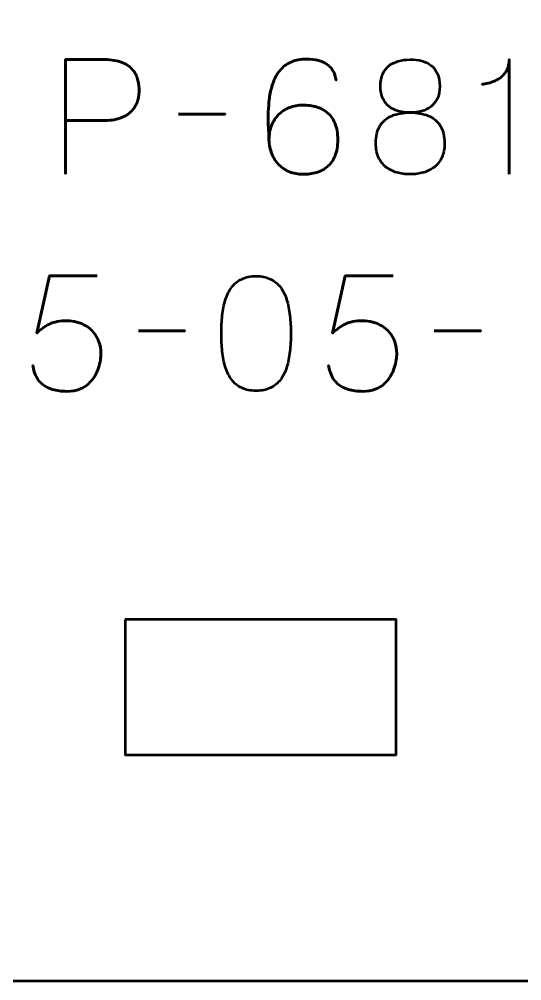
# Model space of a CAD drawing. Header units: centimetres. Extents: x -60.2 to 8, y -20.5 to 3.9.
# Drawn here: x -4.035 to -2.922, y -9.5 to -7.372 of the extents above; entities that cross this region are included whole.
import ezdxf

# ---------------------------------------------------------------- set-up
doc = ezdxf.new("R2010")
doc.units = ezdxf.units.CM
doc.header["$MEASUREMENT"] = 0
doc.layers.add('Layer 1', color=7, linetype='Continuous')

msp = doc.modelspace()

# ---------------------------------------------------------------- linework, layer by layer
at = {"layer": 'Layer 1', "color": 250, "lineweight": 53}
msp.add_ellipse((-0.5, -4.85), major_axis=(0, 3.25), ratio=1, dxfattribs=at)
at = {"layer": 'Layer 1', "lineweight": 53}
for points, knots in [([(-4.64994, -0.19994), (-4.64994, -0.19994), (3.64996, -0.19994), (3.64996, -0.19994), (3.64996, -0.19994), (3.92696, -0.19994), (4.15006, -0.42304), (4.15006, -0.70004), (4.15006, -0.70004), (4.15006, -0.70004), (4.15006, -8.99994), (4.15006, -8.99994), (4.15006, -8.99994), (4.15006, -9.27694), (3.92696, -9.50004), (3.64996, -9.50004), (3.64996, -9.50004), (3.64996, -9.50004), (-4.64994, -9.50004), (-4.64994, -9.50004), (-4.64994, -9.50004), (-4.92694, -9.50004), (-5.15004, -9.27694), (-5.15004, -8.99994), (-5.15004, -8.99994), (-5.15004, -8.99994), (-5.15004, -0.70004), (-5.15004, -0.70004), (-5.15004, -0.70004), (-5.15004, -0.42304), (-4.92694, -0.19994), (-4.64994, -0.19994)], [0, 0, 0, 0, 0.125, 0.125, 0.125, 0.125, 0.25, 0.25, 0.25, 0.25, 0.375, 0.375, 0.375, 0.375, 0.5, 0.5, 0.5, 0.5, 0.625, 0.625, 0.625, 0.625, 0.75, 0.75, 0.75, 0.75, 0.875, 0.875, 0.875, 0.875, 1, 1, 1, 1]), ([(-3.79999, -8.69994), (-3.79999, -8.69994), (-3.19999, -8.69994), (-3.19999, -8.69994), (-3.19999, -8.69994), (-3.19999, -8.69994), (-3.19999, -8.99994), (-3.19999, -8.99994), (-3.19999, -8.99994), (-3.19999, -8.99994), (-3.79999, -8.99994), (-3.79999, -8.99994), (-3.79999, -8.99994), (-3.79999, -8.99994), (-3.79999, -8.69994), (-3.79999, -8.69994)], [0, 0, 0, 0, 0.25, 0.25, 0.25, 0.25, 0.5, 0.5, 0.5, 0.5, 0.75, 0.75, 0.75, 0.75, 1, 1, 1, 1])]:
    msp.add_open_spline(points, degree=3, knots=knots, dxfattribs=at)
at = {"layer": 'Layer 1', "color": 30, "lineweight": 53}
for points, knots in [([(-3.93216, -7.71476), (-3.93216, -7.71476), (-3.93216, -7.46041), (-3.93216, -7.46041), (-3.93216, -7.46041), (-3.93216, -7.46041), (-3.85102, -7.46041), (-3.85102, -7.46041), (-3.85102, -7.46041), (-3.83479, -7.46046), (-3.82145, -7.46229), (-3.81092, -7.46581), (-3.81092, -7.46581), (-3.80045, -7.46928), (-3.79222, -7.47411), (-3.78628, -7.48022), (-3.78628, -7.48022), (-3.78035, -7.48628), (-3.77611, -7.49321), (-3.77353, -7.50103), (-3.77353, -7.50103), (-3.771, -7.50885), (-3.76953, -7.51703), (-3.76918, -7.52567), (-3.76918, -7.52567), (-3.76876, -7.53431), (-3.76976, -7.54278), (-3.77211, -7.55101), (-3.77211, -7.55101), (-3.77453, -7.55924), (-3.77858, -7.56671), (-3.7844, -7.57341), (-3.7844, -7.57341), (-3.79017, -7.58012), (-3.79799, -7.58547), (-3.8078, -7.58941), (-3.8078, -7.58941), (-3.81762, -7.5934), (-3.82979, -7.5954), (-3.84432, -7.59552), (-3.84432, -7.59552), (-3.84432, -7.59552), (-3.93216, -7.59552), (-3.93216, -7.59552), (-3.93216, -7.59552), (-3.93216, -7.59552), (-3.84432, -7.59552), (-3.84432, -7.59552), (-3.84432, -7.59552), (-3.83009, -7.5954), (-3.81804, -7.5934), (-3.80827, -7.58941), (-3.80827, -7.58941), (-3.79846, -7.58547), (-3.79064, -7.58012), (-3.78476, -7.57341), (-3.78476, -7.57341), (-3.77894, -7.56671), (-3.77476, -7.55924), (-3.77229, -7.55101), (-3.77229, -7.55101), (-3.76982, -7.54278), (-3.76876, -7.53431), (-3.76918, -7.52567), (-3.76918, -7.52567), (-3.76953, -7.51703), (-3.771, -7.50885), (-3.77364, -7.50103), (-3.77364, -7.50103), (-3.77623, -7.49321), (-3.78058, -7.48628), (-3.78652, -7.48022), (-3.78652, -7.48022), (-3.79252, -7.47411), (-3.80075, -7.46928), (-3.81121, -7.46581), (-3.81121, -7.46581), (-3.82174, -7.46229), (-3.83497, -7.46046), (-3.85102, -7.46041), (-3.85102, -7.46041), (-3.85102, -7.46041), (-3.93216, -7.46041), (-3.93216, -7.46041), (-3.93216, -7.46041), (-3.93216, -7.46041), (-3.93216, -7.71476), (-3.93216, -7.71476)], [0, 0, 0, 0, 0.0454545, 0.0454545, 0.0454545, 0.0454545, 0.0909091, 0.0909091, 0.0909091, 0.0909091, 0.1363636, 0.1363636, 0.1363636, 0.1363636, 0.1818182, 0.1818182, 0.1818182, 0.1818182, 0.2272727, 0.2272727, 0.2272727, 0.2272727, 0.2727273, 0.2727273, 0.2727273, 0.2727273, 0.3181818, 0.3181818, 0.3181818, 0.3181818, 0.3636364, 0.3636364, 0.3636364, 0.3636364, 0.4090909, 0.4090909, 0.4090909, 0.4090909, 0.4545455, 0.4545455, 0.4545455, 0.4545455, 0.5, 0.5, 0.5, 0.5, 0.5454545, 0.5454545, 0.5454545, 0.5454545, 0.5909091, 0.5909091, 0.5909091, 0.5909091, 0.6363636, 0.6363636, 0.6363636, 0.6363636, 0.6818182, 0.6818182, 0.6818182, 0.6818182, 0.7272727, 0.7272727, 0.7272727, 0.7272727, 0.7727273, 0.7727273, 0.7727273, 0.7727273, 0.8181818, 0.8181818, 0.8181818, 0.8181818, 0.8636364, 0.8636364, 0.8636364, 0.8636364, 0.9090909, 0.9090909, 0.9090909, 0.9090909, 0.9545455, 0.9545455, 0.9545455, 0.9545455, 1, 1, 1, 1]), ([(-3.48166, -7.63821), (-3.4816, -7.62668), (-3.47972, -7.61628), (-3.47596, -7.60687), (-3.47596, -7.60687), (-3.47225, -7.59752), (-3.46702, -7.58946), (-3.46026, -7.5827), (-3.46026, -7.5827), (-3.45355, -7.576), (-3.44562, -7.57083), (-3.43656, -7.56718), (-3.43656, -7.56718), (-3.42751, -7.56353), (-3.41757, -7.56171), (-3.40687, -7.56165), (-3.40687, -7.56165), (-3.39611, -7.56159), (-3.38606, -7.56295), (-3.37671, -7.56565), (-3.37671, -7.56565), (-3.36736, -7.5683), (-3.35919, -7.57265), (-3.35207, -7.57865), (-3.35207, -7.57865), (-3.34496, -7.58458), (-3.33937, -7.59246), (-3.33537, -7.60228), (-3.33537, -7.60228), (-3.33137, -7.6121), (-3.32932, -7.62404), (-3.32926, -7.63821), (-3.32926, -7.63821), (-3.32932, -7.65238), (-3.33137, -7.66431), (-3.33537, -7.67413), (-3.33537, -7.67413), (-3.33937, -7.68395), (-3.34496, -7.69183), (-3.35207, -7.69777), (-3.35207, -7.69777), (-3.35919, -7.70377), (-3.36736, -7.70812), (-3.37671, -7.71076), (-3.37671, -7.71076), (-3.38606, -7.71347), (-3.39611, -7.71482), (-3.40687, -7.71476), (-3.40687, -7.71476), (-3.41757, -7.7147), (-3.42739, -7.71288), (-3.43639, -7.70923), (-3.43639, -7.70923), (-3.44532, -7.70559), (-3.45308, -7.70041), (-3.45973, -7.69365), (-3.45973, -7.69365), (-3.46637, -7.68695), (-3.4716, -7.67889), (-3.47537, -7.66949), (-3.47537, -7.66949), (-3.47919, -7.66014), (-3.48125, -7.64973), (-3.48166, -7.63821), (-3.48166, -7.63821), (-3.48189, -7.63239), (-3.48219, -7.62545), (-3.4826, -7.61739), (-3.4826, -7.61739), (-3.48301, -7.60928), (-3.48325, -7.60046), (-3.48331, -7.59099), (-3.48331, -7.59099), (-3.48336, -7.58147), (-3.48307, -7.57165), (-3.48231, -7.56159), (-3.48231, -7.56159), (-3.4816, -7.55148), (-3.48019, -7.54155), (-3.47813, -7.53173), (-3.47813, -7.53173), (-3.47607, -7.52197), (-3.47313, -7.51273), (-3.46925, -7.50409), (-3.46925, -7.50409), (-3.46537, -7.49545), (-3.46037, -7.4878), (-3.4542, -7.48116), (-3.4542, -7.48116), (-3.44797, -7.47452), (-3.44038, -7.46928), (-3.43139, -7.46546), (-3.43139, -7.46546), (-3.42239, -7.4617), (-3.41175, -7.45976), (-3.39946, -7.4597), (-3.39946, -7.4597), (-3.38876, -7.45976), (-3.37971, -7.46082), (-3.37218, -7.46288), (-3.37218, -7.46288), (-3.36465, -7.46493), (-3.35848, -7.4677), (-3.35354, -7.47111), (-3.35354, -7.47111), (-3.34866, -7.47458), (-3.34478, -7.47834), (-3.34196, -7.48251), (-3.34196, -7.48251), (-3.33914, -7.48663), (-3.33702, -7.4908), (-3.33573, -7.49498), (-3.33573, -7.49498), (-3.33437, -7.49915), (-3.33349, -7.50303), (-3.33314, -7.50662), (-3.33314, -7.50662), (-3.33349, -7.50303), (-3.33437, -7.49915), (-3.33573, -7.49498), (-3.33573, -7.49498), (-3.33702, -7.4908), (-3.33914, -7.48663), (-3.34196, -7.48251), (-3.34196, -7.48251), (-3.34478, -7.47834), (-3.34866, -7.47458), (-3.35354, -7.47111), (-3.35354, -7.47111), (-3.35848, -7.4677), (-3.36465, -7.46493), (-3.37218, -7.46288), (-3.37218, -7.46288), (-3.37971, -7.46082), (-3.38876, -7.45976), (-3.39946, -7.4597), (-3.39946, -7.4597), (-3.41175, -7.45976), (-3.42239, -7.4617), (-3.43139, -7.46546), (-3.43139, -7.46546), (-3.44038, -7.46928), (-3.44797, -7.47452), (-3.4542, -7.48116), (-3.4542, -7.48116), (-3.46037, -7.4878), (-3.46537, -7.49545), (-3.46925, -7.50409), (-3.46925, -7.50409), (-3.47313, -7.51273), (-3.47607, -7.52197), (-3.47813, -7.53173), (-3.47813, -7.53173), (-3.48019, -7.54155), (-3.4816, -7.55148), (-3.48231, -7.56159), (-3.48231, -7.56159), (-3.48307, -7.57165), (-3.48336, -7.58147), (-3.48331, -7.59099), (-3.48331, -7.59099), (-3.48325, -7.60046), (-3.48301, -7.60928), (-3.4826, -7.61739), (-3.4826, -7.61739), (-3.48219, -7.62545), (-3.48189, -7.63239), (-3.48166, -7.63821), (-3.48166, -7.63821), (-3.48125, -7.64973), (-3.47919, -7.66014), (-3.47537, -7.66949), (-3.47537, -7.66949), (-3.4716, -7.67889), (-3.46637, -7.68695), (-3.45973, -7.69365), (-3.45973, -7.69365), (-3.45308, -7.70041), (-3.44532, -7.70559), (-3.43639, -7.70923), (-3.43639, -7.70923), (-3.42739, -7.71288), (-3.41757, -7.7147), (-3.40687, -7.71476), (-3.40687, -7.71476), (-3.39611, -7.71482), (-3.38606, -7.71347), (-3.37671, -7.71076), (-3.37671, -7.71076), (-3.36736, -7.70812), (-3.35919, -7.70377), (-3.35207, -7.69777), (-3.35207, -7.69777), (-3.34496, -7.69183), (-3.33937, -7.68395), (-3.33537, -7.67413), (-3.33537, -7.67413), (-3.33137, -7.66431), (-3.32932, -7.65238), (-3.32926, -7.63821), (-3.32926, -7.63821), (-3.32932, -7.62404), (-3.33137, -7.6121), (-3.33537, -7.60228), (-3.33537, -7.60228), (-3.33937, -7.59246), (-3.34496, -7.58458), (-3.35207, -7.57865), (-3.35207, -7.57865), (-3.35919, -7.57265), (-3.36736, -7.5683), (-3.37671, -7.56565), (-3.37671, -7.56565), (-3.38606, -7.56295), (-3.39611, -7.56159), (-3.40687, -7.56165), (-3.40687, -7.56165), (-3.41757, -7.56171), (-3.42751, -7.56353), (-3.43656, -7.56718), (-3.43656, -7.56718), (-3.44562, -7.57083), (-3.45355, -7.576), (-3.46026, -7.5827), (-3.46026, -7.5827), (-3.46702, -7.58946), (-3.47225, -7.59752), (-3.47596, -7.60687), (-3.47596, -7.60687), (-3.47972, -7.61628), (-3.4816, -7.62668), (-3.48166, -7.63821)], [0, 0, 0, 0, 0.0172414, 0.0172414, 0.0172414, 0.0172414, 0.0344828, 0.0344828, 0.0344828, 0.0344828, 0.0517241, 0.0517241, 0.0517241, 0.0517241, 0.0689655, 0.0689655, 0.0689655, 0.0689655, 0.0862069, 0.0862069, 0.0862069, 0.0862069, 0.1034483, 0.1034483, 0.1034483, 0.1034483, 0.1206897, 0.1206897, 0.1206897, 0.1206897, 0.137931, 0.137931, 0.137931, 0.137931, 0.1551724, 0.1551724, 0.1551724, 0.1551724, 0.1724138, 0.1724138, 0.1724138, 0.1724138, 0.1896552, 0.1896552, 0.1896552, 0.1896552, 0.2068966, 0.2068966, 0.2068966, 0.2068966, 0.2241379, 0.2241379, 0.2241379, 0.2241379, 0.2413793, 0.2413793, 0.2413793, 0.2413793, 0.2586207, 0.2586207, 0.2586207, 0.2586207, 0.2758621, 0.2758621, 0.2758621, 0.2758621, 0.2931034, 0.2931034, 0.2931034, 0.2931034, 0.3103448, 0.3103448, 0.3103448, 0.3103448, 0.3275862, 0.3275862, 0.3275862, 0.3275862, 0.3448276, 0.3448276, 0.3448276, 0.3448276, 0.362069, 0.362069, 0.362069, 0.362069, 0.3793103, 0.3793103, 0.3793103, 0.3793103, 0.3965517, 0.3965517, 0.3965517, 0.3965517, 0.4137931, 0.4137931, 0.4137931, 0.4137931, 0.4310345, 0.4310345, 0.4310345, 0.4310345, 0.4482759, 0.4482759, 0.4482759, 0.4482759, 0.4655172, 0.4655172, 0.4655172, 0.4655172, 0.4827586, 0.4827586, 0.4827586, 0.4827586, 0.5, 0.5, 0.5, 0.5, 0.5172414, 0.5172414, 0.5172414, 0.5172414, 0.5344828, 0.5344828, 0.5344828, 0.5344828, 0.5517241, 0.5517241, 0.5517241, 0.5517241, 0.5689655, 0.5689655, 0.5689655, 0.5689655, 0.5862069, 0.5862069, 0.5862069, 0.5862069, 0.6034483, 0.6034483, 0.6034483, 0.6034483, 0.6206897, 0.6206897, 0.6206897, 0.6206897, 0.637931, 0.637931, 0.637931, 0.637931, 0.6551724, 0.6551724, 0.6551724, 0.6551724, 0.6724138, 0.6724138, 0.6724138, 0.6724138, 0.6896552, 0.6896552, 0.6896552, 0.6896552, 0.7068966, 0.7068966, 0.7068966, 0.7068966, 0.7241379, 0.7241379, 0.7241379, 0.7241379, 0.7413793, 0.7413793, 0.7413793, 0.7413793, 0.7586207, 0.7586207, 0.7586207, 0.7586207, 0.7758621, 0.7758621, 0.7758621, 0.7758621, 0.7931034, 0.7931034, 0.7931034, 0.7931034, 0.8103448, 0.8103448, 0.8103448, 0.8103448, 0.8275862, 0.8275862, 0.8275862, 0.8275862, 0.8448276, 0.8448276, 0.8448276, 0.8448276, 0.862069, 0.862069, 0.862069, 0.862069, 0.8793103, 0.8793103, 0.8793103, 0.8793103, 0.8965517, 0.8965517, 0.8965517, 0.8965517, 0.9137931, 0.9137931, 0.9137931, 0.9137931, 0.9310345, 0.9310345, 0.9310345, 0.9310345, 0.9482759, 0.9482759, 0.9482759, 0.9482759, 0.9655172, 0.9655172, 0.9655172, 0.9655172, 0.9827586, 0.9827586, 0.9827586, 0.9827586, 1, 1, 1, 1]), ([(-3.16909, -7.57823), (-3.16004, -7.57823), (-3.15157, -7.57718), (-3.14363, -7.57506), (-3.14363, -7.57506), (-3.13575, -7.57288), (-3.12882, -7.56947), (-3.12276, -7.56483), (-3.12276, -7.56483), (-3.11676, -7.56018), (-3.11206, -7.55413), (-3.10865, -7.54666), (-3.10865, -7.54666), (-3.10524, -7.53925), (-3.10353, -7.53026), (-3.10347, -7.51967), (-3.10347, -7.51967), (-3.10353, -7.50909), (-3.10518, -7.50003), (-3.10841, -7.49251), (-3.10841, -7.49251), (-3.11165, -7.48498), (-3.11623, -7.47881), (-3.12211, -7.47405), (-3.12211, -7.47405), (-3.12799, -7.46934), (-3.13493, -7.46587), (-3.14293, -7.4637), (-3.14293, -7.4637), (-3.15087, -7.46152), (-3.15963, -7.46058), (-3.16909, -7.46076), (-3.16909, -7.46076), (-3.17856, -7.46088), (-3.18732, -7.46211), (-3.19526, -7.46429), (-3.19526, -7.46429), (-3.20325, -7.46652), (-3.21019, -7.46993), (-3.21607, -7.47458), (-3.21607, -7.47458), (-3.22195, -7.47922), (-3.22654, -7.48528), (-3.22977, -7.49268), (-3.22977, -7.49268), (-3.233, -7.50015), (-3.23465, -7.50909), (-3.23471, -7.51967), (-3.23471, -7.51967), (-3.23465, -7.53026), (-3.23295, -7.53925), (-3.22954, -7.54666), (-3.22954, -7.54666), (-3.22612, -7.55413), (-3.22142, -7.56018), (-3.21537, -7.56483), (-3.21537, -7.56483), (-3.20937, -7.56947), (-3.20243, -7.57288), (-3.19455, -7.57506), (-3.19455, -7.57506), (-3.18661, -7.57718), (-3.17815, -7.57823), (-3.16909, -7.57823)], [0, 0, 0, 0, 0.0625, 0.0625, 0.0625, 0.0625, 0.125, 0.125, 0.125, 0.125, 0.1875, 0.1875, 0.1875, 0.1875, 0.25, 0.25, 0.25, 0.25, 0.3125, 0.3125, 0.3125, 0.3125, 0.375, 0.375, 0.375, 0.375, 0.4375, 0.4375, 0.4375, 0.4375, 0.5, 0.5, 0.5, 0.5, 0.5625, 0.5625, 0.5625, 0.5625, 0.625, 0.625, 0.625, 0.625, 0.6875, 0.6875, 0.6875, 0.6875, 0.75, 0.75, 0.75, 0.75, 0.8125, 0.8125, 0.8125, 0.8125, 0.875, 0.875, 0.875, 0.875, 0.9375, 0.9375, 0.9375, 0.9375, 1, 1, 1, 1]), ([(-3.16909, -7.57823), (-3.16004, -7.57823), (-3.15157, -7.57718), (-3.14363, -7.57506), (-3.14363, -7.57506), (-3.13575, -7.57288), (-3.12882, -7.56947), (-3.12276, -7.56483), (-3.12276, -7.56483), (-3.11676, -7.56018), (-3.11206, -7.55413), (-3.10865, -7.54666), (-3.10865, -7.54666), (-3.10524, -7.53925), (-3.10353, -7.53026), (-3.10347, -7.51967), (-3.10347, -7.51967), (-3.10353, -7.50909), (-3.10518, -7.50003), (-3.10841, -7.49251), (-3.10841, -7.49251), (-3.11165, -7.48498), (-3.11623, -7.47881), (-3.12211, -7.47405), (-3.12211, -7.47405), (-3.12799, -7.46934), (-3.13493, -7.46587), (-3.14293, -7.4637), (-3.14293, -7.4637), (-3.15087, -7.46152), (-3.15963, -7.46058), (-3.16909, -7.46076), (-3.16909, -7.46076), (-3.17856, -7.46088), (-3.18732, -7.46211), (-3.19526, -7.46429), (-3.19526, -7.46429), (-3.20325, -7.46652), (-3.21019, -7.46993), (-3.21607, -7.47458), (-3.21607, -7.47458), (-3.22195, -7.47922), (-3.22654, -7.48528), (-3.22977, -7.49268), (-3.22977, -7.49268), (-3.233, -7.50015), (-3.23465, -7.50909), (-3.23471, -7.51967), (-3.23471, -7.51967), (-3.23465, -7.53026), (-3.23295, -7.53925), (-3.22954, -7.54666), (-3.22954, -7.54666), (-3.22612, -7.55413), (-3.22142, -7.56018), (-3.21537, -7.56483), (-3.21537, -7.56483), (-3.20937, -7.56947), (-3.20243, -7.57288), (-3.19455, -7.57506), (-3.19455, -7.57506), (-3.18661, -7.57718), (-3.17815, -7.57823), (-3.16909, -7.57823)], [0, 0, 0, 0, 0.0625, 0.0625, 0.0625, 0.0625, 0.125, 0.125, 0.125, 0.125, 0.1875, 0.1875, 0.1875, 0.1875, 0.25, 0.25, 0.25, 0.25, 0.3125, 0.3125, 0.3125, 0.3125, 0.375, 0.375, 0.375, 0.375, 0.4375, 0.4375, 0.4375, 0.4375, 0.5, 0.5, 0.5, 0.5, 0.5625, 0.5625, 0.5625, 0.5625, 0.625, 0.625, 0.625, 0.625, 0.6875, 0.6875, 0.6875, 0.6875, 0.75, 0.75, 0.75, 0.75, 0.8125, 0.8125, 0.8125, 0.8125, 0.875, 0.875, 0.875, 0.875, 0.9375, 0.9375, 0.9375, 0.9375, 1, 1, 1, 1]), ([(-2.94967, -7.71476), (-2.94967, -7.71476), (-2.94967, -7.46041), (-2.94967, -7.46041), (-2.94967, -7.46041), (-2.94973, -7.46905), (-2.95125, -7.47646), (-2.95419, -7.48263), (-2.95419, -7.48263), (-2.95708, -7.48886), (-2.9609, -7.49398), (-2.9656, -7.49809), (-2.9656, -7.49809), (-2.9703, -7.50221), (-2.97536, -7.5055), (-2.98077, -7.50797), (-2.98077, -7.50797), (-2.98618, -7.51038), (-2.99141, -7.51221), (-2.99647, -7.51332), (-2.99647, -7.51332), (-3.00158, -7.5145), (-3.00594, -7.5152), (-3.00964, -7.51544), (-3.00964, -7.51544), (-3.00594, -7.5152), (-3.00158, -7.5145), (-2.99647, -7.51332), (-2.99647, -7.51332), (-2.99141, -7.51221), (-2.98618, -7.51038), (-2.98077, -7.50797), (-2.98077, -7.50797), (-2.97536, -7.5055), (-2.9703, -7.50221), (-2.9656, -7.49809), (-2.9656, -7.49809), (-2.9609, -7.49398), (-2.95708, -7.48886), (-2.95419, -7.48263), (-2.95419, -7.48263), (-2.95125, -7.47646), (-2.94973, -7.46905), (-2.94967, -7.46041), (-2.94967, -7.46041), (-2.94967, -7.46041), (-2.94967, -7.71476), (-2.94967, -7.71476)], [0, 0, 0, 0, 0.0833333, 0.0833333, 0.0833333, 0.0833333, 0.1666667, 0.1666667, 0.1666667, 0.1666667, 0.25, 0.25, 0.25, 0.25, 0.3333333, 0.3333333, 0.3333333, 0.3333333, 0.4166667, 0.4166667, 0.4166667, 0.4166667, 0.5, 0.5, 0.5, 0.5, 0.5833333, 0.5833333, 0.5833333, 0.5833333, 0.6666667, 0.6666667, 0.6666667, 0.6666667, 0.75, 0.75, 0.75, 0.75, 0.8333333, 0.8333333, 0.8333333, 0.8333333, 0.9166667, 0.9166667, 0.9166667, 0.9166667, 1, 1, 1, 1]), ([(-3.68169, -7.58176), (-3.68169, -7.58176), (-3.57903, -7.58176), (-3.57903, -7.58176), (-3.57903, -7.58176), (-3.57903, -7.58176), (-3.68169, -7.58176), (-3.68169, -7.58176)], [0, 0, 0, 0, 0.5, 0.5, 0.5, 0.5, 1, 1, 1, 1]), ([(-3.16909, -7.71476), (-3.15851, -7.71476), (-3.14863, -7.71353), (-3.13946, -7.71094), (-3.13946, -7.71094), (-3.13029, -7.70835), (-3.12223, -7.70429), (-3.11523, -7.69877), (-3.11523, -7.69877), (-3.1083, -7.6933), (-3.10283, -7.68624), (-3.09889, -7.67754), (-3.09889, -7.67754), (-3.09495, -7.6689), (-3.09295, -7.65849), (-3.09289, -7.64632), (-3.09289, -7.64632), (-3.09301, -7.63015), (-3.09618, -7.61704), (-3.10248, -7.60704), (-3.10248, -7.60704), (-3.10877, -7.59699), (-3.11759, -7.5897), (-3.12893, -7.58505), (-3.12893, -7.58505), (-3.14034, -7.58047), (-3.15369, -7.57818), (-3.16909, -7.57823), (-3.16909, -7.57823), (-3.18444, -7.57818), (-3.19784, -7.58047), (-3.20913, -7.58505), (-3.20913, -7.58505), (-3.22048, -7.5897), (-3.22924, -7.59699), (-3.23547, -7.60704), (-3.23547, -7.60704), (-3.24171, -7.61704), (-3.24488, -7.63015), (-3.24494, -7.64632), (-3.24494, -7.64632), (-3.24488, -7.65849), (-3.24288, -7.6689), (-3.23894, -7.67754), (-3.23894, -7.67754), (-3.235, -7.68624), (-3.22959, -7.6933), (-3.2226, -7.69877), (-3.2226, -7.69877), (-3.21566, -7.70429), (-3.20766, -7.70835), (-3.19849, -7.71094), (-3.19849, -7.71094), (-3.18938, -7.71353), (-3.17956, -7.71476), (-3.16909, -7.71476)], [0, 0, 0, 0, 0.0714286, 0.0714286, 0.0714286, 0.0714286, 0.1428571, 0.1428571, 0.1428571, 0.1428571, 0.2142857, 0.2142857, 0.2142857, 0.2142857, 0.2857143, 0.2857143, 0.2857143, 0.2857143, 0.3571429, 0.3571429, 0.3571429, 0.3571429, 0.4285714, 0.4285714, 0.4285714, 0.4285714, 0.5, 0.5, 0.5, 0.5, 0.5714286, 0.5714286, 0.5714286, 0.5714286, 0.6428571, 0.6428571, 0.6428571, 0.6428571, 0.7142857, 0.7142857, 0.7142857, 0.7142857, 0.7857143, 0.7857143, 0.7857143, 0.7857143, 0.8571429, 0.8571429, 0.8571429, 0.8571429, 0.9285714, 0.9285714, 0.9285714, 0.9285714, 1, 1, 1, 1]), ([(-3.16909, -7.71476), (-3.15851, -7.71476), (-3.14863, -7.71353), (-3.13946, -7.71094), (-3.13946, -7.71094), (-3.13029, -7.70835), (-3.12223, -7.70429), (-3.11523, -7.69877), (-3.11523, -7.69877), (-3.1083, -7.6933), (-3.10283, -7.68624), (-3.09889, -7.67754), (-3.09889, -7.67754), (-3.09495, -7.6689), (-3.09295, -7.65849), (-3.09289, -7.64632), (-3.09289, -7.64632), (-3.09301, -7.63015), (-3.09618, -7.61704), (-3.10248, -7.60704), (-3.10248, -7.60704), (-3.10877, -7.59699), (-3.11759, -7.5897), (-3.12893, -7.58505), (-3.12893, -7.58505), (-3.14034, -7.58047), (-3.15369, -7.57818), (-3.16909, -7.57823), (-3.16909, -7.57823), (-3.18444, -7.57818), (-3.19784, -7.58047), (-3.20913, -7.58505), (-3.20913, -7.58505), (-3.22048, -7.5897), (-3.22924, -7.59699), (-3.23547, -7.60704), (-3.23547, -7.60704), (-3.24171, -7.61704), (-3.24488, -7.63015), (-3.24494, -7.64632), (-3.24494, -7.64632), (-3.24488, -7.65849), (-3.24288, -7.6689), (-3.23894, -7.67754), (-3.23894, -7.67754), (-3.235, -7.68624), (-3.22959, -7.6933), (-3.2226, -7.69877), (-3.2226, -7.69877), (-3.21566, -7.70429), (-3.20766, -7.70835), (-3.19849, -7.71094), (-3.19849, -7.71094), (-3.18938, -7.71353), (-3.17956, -7.71476), (-3.16909, -7.71476)], [0, 0, 0, 0, 0.0714286, 0.0714286, 0.0714286, 0.0714286, 0.1428571, 0.1428571, 0.1428571, 0.1428571, 0.2142857, 0.2142857, 0.2142857, 0.2142857, 0.2857143, 0.2857143, 0.2857143, 0.2857143, 0.3571429, 0.3571429, 0.3571429, 0.3571429, 0.4285714, 0.4285714, 0.4285714, 0.4285714, 0.5, 0.5, 0.5, 0.5, 0.5714286, 0.5714286, 0.5714286, 0.5714286, 0.6428571, 0.6428571, 0.6428571, 0.6428571, 0.7142857, 0.7142857, 0.7142857, 0.7142857, 0.7857143, 0.7857143, 0.7857143, 0.7857143, 0.8571429, 0.8571429, 0.8571429, 0.8571429, 0.9285714, 0.9285714, 0.9285714, 0.9285714, 1, 1, 1, 1]), ([(-3.86196, -7.93983), (-3.86196, -7.93983), (-3.9678, -7.93983), (-3.9678, -7.93983), (-3.9678, -7.93983), (-3.9678, -7.93983), (-3.99602, -8.06612), (-3.99602, -8.06612), (-3.99602, -8.06612), (-3.99108, -8.06189), (-3.98638, -8.05807), (-3.98185, -8.05471), (-3.98185, -8.05471), (-3.97738, -8.05136), (-3.97268, -8.04854), (-3.96768, -8.04619), (-3.96768, -8.04619), (-3.96274, -8.04384), (-3.9571, -8.04207), (-3.95075, -8.04084), (-3.95075, -8.04084), (-3.94446, -8.0396), (-3.93693, -8.03896), (-3.92829, -8.03896), (-3.92829, -8.03896), (-3.92123, -8.03896), (-3.91418, -8.0399), (-3.90712, -8.04184), (-3.90712, -8.04184), (-3.90006, -8.04372), (-3.89336, -8.0466), (-3.88701, -8.05042), (-3.88701, -8.05042), (-3.8806, -8.0543), (-3.87496, -8.05912), (-3.87002, -8.06494), (-3.87002, -8.06494), (-3.86502, -8.07077), (-3.86108, -8.07759), (-3.85826, -8.08541), (-3.85826, -8.08541), (-3.85538, -8.09323), (-3.85391, -8.1021), (-3.85385, -8.11198), (-3.85385, -8.11198), (-3.85379, -8.11563), (-3.8542, -8.12021), (-3.85503, -8.12562), (-3.85503, -8.12562), (-3.85579, -8.13103), (-3.8572, -8.13691), (-3.8592, -8.14314), (-3.8592, -8.14314), (-3.8612, -8.14938), (-3.86402, -8.15555), (-3.86761, -8.16167), (-3.86761, -8.16167), (-3.87119, -8.16778), (-3.87578, -8.17337), (-3.88131, -8.17842), (-3.88131, -8.17842), (-3.88683, -8.18348), (-3.89354, -8.18754), (-3.90136, -8.19059), (-3.90136, -8.19059), (-3.90924, -8.19359), (-3.91847, -8.19518), (-3.92899, -8.19524), (-3.92899, -8.19524), (-3.94157, -8.19518), (-3.95216, -8.19383), (-3.96074, -8.1913), (-3.96074, -8.1913), (-3.96933, -8.18871), (-3.97632, -8.18536), (-3.98173, -8.18113), (-3.98173, -8.18113), (-3.9872, -8.17689), (-3.99143, -8.17225), (-3.99449, -8.16719), (-3.99449, -8.16719), (-3.99755, -8.16214), (-3.99984, -8.15708), (-4.00137, -8.15202), (-4.00137, -8.15202), (-4.0029, -8.14697), (-4.00408, -8.14232), (-4.00484, -8.13809), (-4.00484, -8.13809), (-4.00408, -8.14232), (-4.0029, -8.14697), (-4.00137, -8.15202), (-4.00137, -8.15202), (-3.99984, -8.15708), (-3.99755, -8.16214), (-3.99449, -8.16719), (-3.99449, -8.16719), (-3.99143, -8.17225), (-3.9872, -8.17689), (-3.98173, -8.18113), (-3.98173, -8.18113), (-3.97632, -8.18536), (-3.96933, -8.18871), (-3.96074, -8.1913), (-3.96074, -8.1913), (-3.95216, -8.19383), (-3.94157, -8.19518), (-3.92899, -8.19524), (-3.92899, -8.19524), (-3.91847, -8.19518), (-3.90924, -8.19359), (-3.90136, -8.19059), (-3.90136, -8.19059), (-3.89354, -8.18754), (-3.88683, -8.18348), (-3.88131, -8.17842), (-3.88131, -8.17842), (-3.87578, -8.17337), (-3.87119, -8.16778), (-3.86761, -8.16167), (-3.86761, -8.16167), (-3.86402, -8.15555), (-3.8612, -8.14938), (-3.8592, -8.14314), (-3.8592, -8.14314), (-3.8572, -8.13691), (-3.85579, -8.13103), (-3.85503, -8.12562), (-3.85503, -8.12562), (-3.8542, -8.12021), (-3.85379, -8.11563), (-3.85385, -8.11198), (-3.85385, -8.11198), (-3.85391, -8.1021), (-3.85538, -8.09323), (-3.85826, -8.08541), (-3.85826, -8.08541), (-3.86108, -8.07759), (-3.86502, -8.07077), (-3.87002, -8.06494), (-3.87002, -8.06494), (-3.87496, -8.05912), (-3.8806, -8.0543), (-3.88701, -8.05042), (-3.88701, -8.05042), (-3.89336, -8.0466), (-3.90006, -8.04372), (-3.90712, -8.04184), (-3.90712, -8.04184), (-3.91418, -8.0399), (-3.92123, -8.03896), (-3.92829, -8.03896), (-3.92829, -8.03896), (-3.93693, -8.03896), (-3.94446, -8.0396), (-3.95075, -8.04084), (-3.95075, -8.04084), (-3.9571, -8.04207), (-3.96274, -8.04384), (-3.96768, -8.04619), (-3.96768, -8.04619), (-3.97268, -8.04854), (-3.97738, -8.05136), (-3.98185, -8.05471), (-3.98185, -8.05471), (-3.98638, -8.05807), (-3.99108, -8.06189), (-3.99602, -8.06612), (-3.99602, -8.06612), (-3.99602, -8.06612), (-3.9678, -7.93983), (-3.9678, -7.93983), (-3.9678, -7.93983), (-3.9678, -7.93983), (-3.86196, -7.93983), (-3.86196, -7.93983)], [0, 0, 0, 0, 0.0227273, 0.0227273, 0.0227273, 0.0227273, 0.0454545, 0.0454545, 0.0454545, 0.0454545, 0.0681818, 0.0681818, 0.0681818, 0.0681818, 0.0909091, 0.0909091, 0.0909091, 0.0909091, 0.1136364, 0.1136364, 0.1136364, 0.1136364, 0.1363636, 0.1363636, 0.1363636, 0.1363636, 0.1590909, 0.1590909, 0.1590909, 0.1590909, 0.1818182, 0.1818182, 0.1818182, 0.1818182, 0.2045455, 0.2045455, 0.2045455, 0.2045455, 0.2272727, 0.2272727, 0.2272727, 0.2272727, 0.25, 0.25, 0.25, 0.25, 0.2727273, 0.2727273, 0.2727273, 0.2727273, 0.2954545, 0.2954545, 0.2954545, 0.2954545, 0.3181818, 0.3181818, 0.3181818, 0.3181818, 0.3409091, 0.3409091, 0.3409091, 0.3409091, 0.3636364, 0.3636364, 0.3636364, 0.3636364, 0.3863636, 0.3863636, 0.3863636, 0.3863636, 0.4090909, 0.4090909, 0.4090909, 0.4090909, 0.4318182, 0.4318182, 0.4318182, 0.4318182, 0.4545455, 0.4545455, 0.4545455, 0.4545455, 0.4772727, 0.4772727, 0.4772727, 0.4772727, 0.5, 0.5, 0.5, 0.5, 0.5227273, 0.5227273, 0.5227273, 0.5227273, 0.5454545, 0.5454545, 0.5454545, 0.5454545, 0.5681818, 0.5681818, 0.5681818, 0.5681818, 0.5909091, 0.5909091, 0.5909091, 0.5909091, 0.6136364, 0.6136364, 0.6136364, 0.6136364, 0.6363636, 0.6363636, 0.6363636, 0.6363636, 0.6590909, 0.6590909, 0.6590909, 0.6590909, 0.6818182, 0.6818182, 0.6818182, 0.6818182, 0.7045455, 0.7045455, 0.7045455, 0.7045455, 0.7272727, 0.7272727, 0.7272727, 0.7272727, 0.75, 0.75, 0.75, 0.75, 0.7727273, 0.7727273, 0.7727273, 0.7727273, 0.7954545, 0.7954545, 0.7954545, 0.7954545, 0.8181818, 0.8181818, 0.8181818, 0.8181818, 0.8409091, 0.8409091, 0.8409091, 0.8409091, 0.8636364, 0.8636364, 0.8636364, 0.8636364, 0.8863636, 0.8863636, 0.8863636, 0.8863636, 0.9090909, 0.9090909, 0.9090909, 0.9090909, 0.9318182, 0.9318182, 0.9318182, 0.9318182, 0.9545455, 0.9545455, 0.9545455, 0.9545455, 0.9772727, 0.9772727, 0.9772727, 0.9772727, 1, 1, 1, 1]), ([(-3.51023, -8.19418), (-3.49789, -8.19412), (-3.48724, -8.19195), (-3.47837, -8.18771), (-3.47837, -8.18771), (-3.46955, -8.18348), (-3.4622, -8.17742), (-3.45632, -8.16972), (-3.45632, -8.16972), (-3.4505, -8.16196), (-3.44591, -8.15279), (-3.4425, -8.1422), (-3.4425, -8.1422), (-3.43915, -8.13162), (-3.43674, -8.12004), (-3.43539, -8.10734), (-3.43539, -8.10734), (-3.43397, -8.09464), (-3.43327, -8.08129), (-3.43333, -8.06718), (-3.43333, -8.06718), (-3.43327, -8.05313), (-3.43397, -8.03978), (-3.43539, -8.02714), (-3.43539, -8.02714), (-3.43674, -8.0145), (-3.43915, -8.00286), (-3.4425, -7.99227), (-3.4425, -7.99227), (-3.44591, -7.98175), (-3.4505, -7.97258), (-3.45632, -7.96476), (-3.45632, -7.96476), (-3.4622, -7.95699), (-3.46955, -7.95094), (-3.47837, -7.9467), (-3.47837, -7.9467), (-3.48724, -7.94241), (-3.49789, -7.94024), (-3.51023, -7.94018), (-3.51023, -7.94018), (-3.52258, -7.94024), (-3.53322, -7.94241), (-3.5421, -7.9467), (-3.5421, -7.9467), (-3.55092, -7.95094), (-3.55827, -7.95699), (-3.56415, -7.96476), (-3.56415, -7.96476), (-3.56997, -7.97258), (-3.57456, -7.98175), (-3.57797, -7.99227), (-3.57797, -7.99227), (-3.58132, -8.00286), (-3.58373, -8.0145), (-3.58508, -8.02714), (-3.58508, -8.02714), (-3.58649, -8.03978), (-3.5872, -8.05313), (-3.58714, -8.06718), (-3.58714, -8.06718), (-3.5872, -8.08129), (-3.58649, -8.09464), (-3.58508, -8.10734), (-3.58508, -8.10734), (-3.58373, -8.12004), (-3.58132, -8.13162), (-3.57797, -8.1422), (-3.57797, -8.1422), (-3.57456, -8.15279), (-3.56997, -8.16196), (-3.56415, -8.16972), (-3.56415, -8.16972), (-3.55827, -8.17742), (-3.55092, -8.18348), (-3.5421, -8.18771), (-3.5421, -8.18771), (-3.53322, -8.19195), (-3.52258, -8.19412), (-3.51023, -8.19418)], [0, 0, 0, 0, 0.05, 0.05, 0.05, 0.05, 0.1, 0.1, 0.1, 0.1, 0.15, 0.15, 0.15, 0.15, 0.2, 0.2, 0.2, 0.2, 0.25, 0.25, 0.25, 0.25, 0.3, 0.3, 0.3, 0.3, 0.35, 0.35, 0.35, 0.35, 0.4, 0.4, 0.4, 0.4, 0.45, 0.45, 0.45, 0.45, 0.5, 0.5, 0.5, 0.5, 0.55, 0.55, 0.55, 0.55, 0.6, 0.6, 0.6, 0.6, 0.65, 0.65, 0.65, 0.65, 0.7, 0.7, 0.7, 0.7, 0.75, 0.75, 0.75, 0.75, 0.8, 0.8, 0.8, 0.8, 0.85, 0.85, 0.85, 0.85, 0.9, 0.9, 0.9, 0.9, 0.95, 0.95, 0.95, 0.95, 1, 1, 1, 1]), ([(-3.51023, -8.19418), (-3.49789, -8.19412), (-3.48724, -8.19195), (-3.47837, -8.18771), (-3.47837, -8.18771), (-3.46955, -8.18348), (-3.4622, -8.17742), (-3.45632, -8.16972), (-3.45632, -8.16972), (-3.4505, -8.16196), (-3.44591, -8.15279), (-3.4425, -8.1422), (-3.4425, -8.1422), (-3.43915, -8.13162), (-3.43674, -8.12004), (-3.43539, -8.10734), (-3.43539, -8.10734), (-3.43397, -8.09464), (-3.43327, -8.08129), (-3.43333, -8.06718), (-3.43333, -8.06718), (-3.43327, -8.05313), (-3.43397, -8.03978), (-3.43539, -8.02714), (-3.43539, -8.02714), (-3.43674, -8.0145), (-3.43915, -8.00286), (-3.4425, -7.99227), (-3.4425, -7.99227), (-3.44591, -7.98175), (-3.4505, -7.97258), (-3.45632, -7.96476), (-3.45632, -7.96476), (-3.4622, -7.95699), (-3.46955, -7.95094), (-3.47837, -7.9467), (-3.47837, -7.9467), (-3.48724, -7.94241), (-3.49789, -7.94024), (-3.51023, -7.94018), (-3.51023, -7.94018), (-3.52258, -7.94024), (-3.53322, -7.94241), (-3.5421, -7.9467), (-3.5421, -7.9467), (-3.55092, -7.95094), (-3.55827, -7.95699), (-3.56415, -7.96476), (-3.56415, -7.96476), (-3.56997, -7.97258), (-3.57456, -7.98175), (-3.57797, -7.99227), (-3.57797, -7.99227), (-3.58132, -8.00286), (-3.58373, -8.0145), (-3.58508, -8.02714), (-3.58508, -8.02714), (-3.58649, -8.03978), (-3.5872, -8.05313), (-3.58714, -8.06718), (-3.58714, -8.06718), (-3.5872, -8.08129), (-3.58649, -8.09464), (-3.58508, -8.10734), (-3.58508, -8.10734), (-3.58373, -8.12004), (-3.58132, -8.13162), (-3.57797, -8.1422), (-3.57797, -8.1422), (-3.57456, -8.15279), (-3.56997, -8.16196), (-3.56415, -8.16972), (-3.56415, -8.16972), (-3.55827, -8.17742), (-3.55092, -8.18348), (-3.5421, -8.18771), (-3.5421, -8.18771), (-3.53322, -8.19195), (-3.52258, -8.19412), (-3.51023, -8.19418)], [0, 0, 0, 0, 0.05, 0.05, 0.05, 0.05, 0.1, 0.1, 0.1, 0.1, 0.15, 0.15, 0.15, 0.15, 0.2, 0.2, 0.2, 0.2, 0.25, 0.25, 0.25, 0.25, 0.3, 0.3, 0.3, 0.3, 0.35, 0.35, 0.35, 0.35, 0.4, 0.4, 0.4, 0.4, 0.45, 0.45, 0.45, 0.45, 0.5, 0.5, 0.5, 0.5, 0.55, 0.55, 0.55, 0.55, 0.6, 0.6, 0.6, 0.6, 0.65, 0.65, 0.65, 0.65, 0.7, 0.7, 0.7, 0.7, 0.75, 0.75, 0.75, 0.75, 0.8, 0.8, 0.8, 0.8, 0.85, 0.85, 0.85, 0.85, 0.9, 0.9, 0.9, 0.9, 0.95, 0.95, 0.95, 0.95, 1, 1, 1, 1]), ([(-3.20684, -7.93983), (-3.20684, -7.93983), (-3.31268, -7.93983), (-3.31268, -7.93983), (-3.31268, -7.93983), (-3.31268, -7.93983), (-3.3409, -8.06612), (-3.3409, -8.06612), (-3.3409, -8.06612), (-3.33596, -8.06189), (-3.33126, -8.05807), (-3.32673, -8.05471), (-3.32673, -8.05471), (-3.32226, -8.05136), (-3.31756, -8.04854), (-3.31256, -8.04619), (-3.31256, -8.04619), (-3.30762, -8.04384), (-3.30198, -8.04207), (-3.29563, -8.04084), (-3.29563, -8.04084), (-3.28934, -8.0396), (-3.28181, -8.03896), (-3.27317, -8.03896), (-3.27317, -8.03896), (-3.26611, -8.03896), (-3.25906, -8.0399), (-3.252, -8.04184), (-3.252, -8.04184), (-3.24494, -8.04372), (-3.23824, -8.0466), (-3.23189, -8.05042), (-3.23189, -8.05042), (-3.22548, -8.0543), (-3.21984, -8.05912), (-3.2149, -8.06494), (-3.2149, -8.06494), (-3.2099, -8.07077), (-3.20596, -8.07759), (-3.20314, -8.08541), (-3.20314, -8.08541), (-3.20026, -8.09323), (-3.19879, -8.1021), (-3.19873, -8.11198), (-3.19873, -8.11198), (-3.19867, -8.11563), (-3.19908, -8.12021), (-3.19991, -8.12562), (-3.19991, -8.12562), (-3.20067, -8.13103), (-3.20208, -8.13691), (-3.20408, -8.14314), (-3.20408, -8.14314), (-3.20608, -8.14938), (-3.2089, -8.15555), (-3.21249, -8.16167), (-3.21249, -8.16167), (-3.21607, -8.16778), (-3.22066, -8.17337), (-3.22619, -8.17842), (-3.22619, -8.17842), (-3.23171, -8.18348), (-3.23842, -8.18754), (-3.24624, -8.19059), (-3.24624, -8.19059), (-3.25412, -8.19359), (-3.26335, -8.19518), (-3.27387, -8.19524), (-3.27387, -8.19524), (-3.28645, -8.19518), (-3.29704, -8.19383), (-3.30562, -8.1913), (-3.30562, -8.1913), (-3.31421, -8.18871), (-3.3212, -8.18536), (-3.32661, -8.18113), (-3.32661, -8.18113), (-3.33208, -8.17689), (-3.33631, -8.17225), (-3.33937, -8.16719), (-3.33937, -8.16719), (-3.34243, -8.16214), (-3.34472, -8.15708), (-3.34625, -8.15202), (-3.34625, -8.15202), (-3.34778, -8.14697), (-3.34896, -8.14232), (-3.34972, -8.13809), (-3.34972, -8.13809), (-3.34896, -8.14232), (-3.34778, -8.14697), (-3.34625, -8.15202), (-3.34625, -8.15202), (-3.34472, -8.15708), (-3.34243, -8.16214), (-3.33937, -8.16719), (-3.33937, -8.16719), (-3.33631, -8.17225), (-3.33208, -8.17689), (-3.32661, -8.18113), (-3.32661, -8.18113), (-3.3212, -8.18536), (-3.31421, -8.18871), (-3.30562, -8.1913), (-3.30562, -8.1913), (-3.29704, -8.19383), (-3.28645, -8.19518), (-3.27387, -8.19524), (-3.27387, -8.19524), (-3.26335, -8.19518), (-3.25412, -8.19359), (-3.24624, -8.19059), (-3.24624, -8.19059), (-3.23842, -8.18754), (-3.23171, -8.18348), (-3.22619, -8.17842), (-3.22619, -8.17842), (-3.22066, -8.17337), (-3.21607, -8.16778), (-3.21249, -8.16167), (-3.21249, -8.16167), (-3.2089, -8.15555), (-3.20608, -8.14938), (-3.20408, -8.14314), (-3.20408, -8.14314), (-3.20208, -8.13691), (-3.20067, -8.13103), (-3.19991, -8.12562), (-3.19991, -8.12562), (-3.19908, -8.12021), (-3.19867, -8.11563), (-3.19873, -8.11198), (-3.19873, -8.11198), (-3.19879, -8.1021), (-3.20026, -8.09323), (-3.20314, -8.08541), (-3.20314, -8.08541), (-3.20596, -8.07759), (-3.2099, -8.07077), (-3.2149, -8.06494), (-3.2149, -8.06494), (-3.21984, -8.05912), (-3.22548, -8.0543), (-3.23189, -8.05042), (-3.23189, -8.05042), (-3.23824, -8.0466), (-3.24494, -8.04372), (-3.252, -8.04184), (-3.252, -8.04184), (-3.25906, -8.0399), (-3.26611, -8.03896), (-3.27317, -8.03896), (-3.27317, -8.03896), (-3.28181, -8.03896), (-3.28934, -8.0396), (-3.29563, -8.04084), (-3.29563, -8.04084), (-3.30198, -8.04207), (-3.30762, -8.04384), (-3.31256, -8.04619), (-3.31256, -8.04619), (-3.31756, -8.04854), (-3.32226, -8.05136), (-3.32673, -8.05471), (-3.32673, -8.05471), (-3.33126, -8.05807), (-3.33596, -8.06189), (-3.3409, -8.06612), (-3.3409, -8.06612), (-3.3409, -8.06612), (-3.31268, -7.93983), (-3.31268, -7.93983), (-3.31268, -7.93983), (-3.31268, -7.93983), (-3.20684, -7.93983), (-3.20684, -7.93983)], [0, 0, 0, 0, 0.0227273, 0.0227273, 0.0227273, 0.0227273, 0.0454545, 0.0454545, 0.0454545, 0.0454545, 0.0681818, 0.0681818, 0.0681818, 0.0681818, 0.0909091, 0.0909091, 0.0909091, 0.0909091, 0.1136364, 0.1136364, 0.1136364, 0.1136364, 0.1363636, 0.1363636, 0.1363636, 0.1363636, 0.1590909, 0.1590909, 0.1590909, 0.1590909, 0.1818182, 0.1818182, 0.1818182, 0.1818182, 0.2045455, 0.2045455, 0.2045455, 0.2045455, 0.2272727, 0.2272727, 0.2272727, 0.2272727, 0.25, 0.25, 0.25, 0.25, 0.2727273, 0.2727273, 0.2727273, 0.2727273, 0.2954545, 0.2954545, 0.2954545, 0.2954545, 0.3181818, 0.3181818, 0.3181818, 0.3181818, 0.3409091, 0.3409091, 0.3409091, 0.3409091, 0.3636364, 0.3636364, 0.3636364, 0.3636364, 0.3863636, 0.3863636, 0.3863636, 0.3863636, 0.4090909, 0.4090909, 0.4090909, 0.4090909, 0.4318182, 0.4318182, 0.4318182, 0.4318182, 0.4545455, 0.4545455, 0.4545455, 0.4545455, 0.4772727, 0.4772727, 0.4772727, 0.4772727, 0.5, 0.5, 0.5, 0.5, 0.5227273, 0.5227273, 0.5227273, 0.5227273, 0.5454545, 0.5454545, 0.5454545, 0.5454545, 0.5681818, 0.5681818, 0.5681818, 0.5681818, 0.5909091, 0.5909091, 0.5909091, 0.5909091, 0.6136364, 0.6136364, 0.6136364, 0.6136364, 0.6363636, 0.6363636, 0.6363636, 0.6363636, 0.6590909, 0.6590909, 0.6590909, 0.6590909, 0.6818182, 0.6818182, 0.6818182, 0.6818182, 0.7045455, 0.7045455, 0.7045455, 0.7045455, 0.7272727, 0.7272727, 0.7272727, 0.7272727, 0.75, 0.75, 0.75, 0.75, 0.7727273, 0.7727273, 0.7727273, 0.7727273, 0.7954545, 0.7954545, 0.7954545, 0.7954545, 0.8181818, 0.8181818, 0.8181818, 0.8181818, 0.8409091, 0.8409091, 0.8409091, 0.8409091, 0.8636364, 0.8636364, 0.8636364, 0.8636364, 0.8863636, 0.8863636, 0.8863636, 0.8863636, 0.9090909, 0.9090909, 0.9090909, 0.9090909, 0.9318182, 0.9318182, 0.9318182, 0.9318182, 0.9545455, 0.9545455, 0.9545455, 0.9545455, 0.9772727, 0.9772727, 0.9772727, 0.9772727, 1, 1, 1, 1]), ([(-3.77059, -8.06118), (-3.77059, -8.06118), (-3.66793, -8.06118), (-3.66793, -8.06118), (-3.66793, -8.06118), (-3.66793, -8.06118), (-3.77059, -8.06118), (-3.77059, -8.06118)], [0, 0, 0, 0, 0.5, 0.5, 0.5, 0.5, 1, 1, 1, 1]), ([(-3.11547, -8.06118), (-3.11547, -8.06118), (-3.01281, -8.06118), (-3.01281, -8.06118), (-3.01281, -8.06118), (-3.01281, -8.06118), (-3.11547, -8.06118), (-3.11547, -8.06118)], [0, 0, 0, 0, 0.5, 0.5, 0.5, 0.5, 1, 1, 1, 1])]:
    msp.add_open_spline(points, degree=3, knots=knots, dxfattribs=at)

doc.saveas('drawing.dxf')
